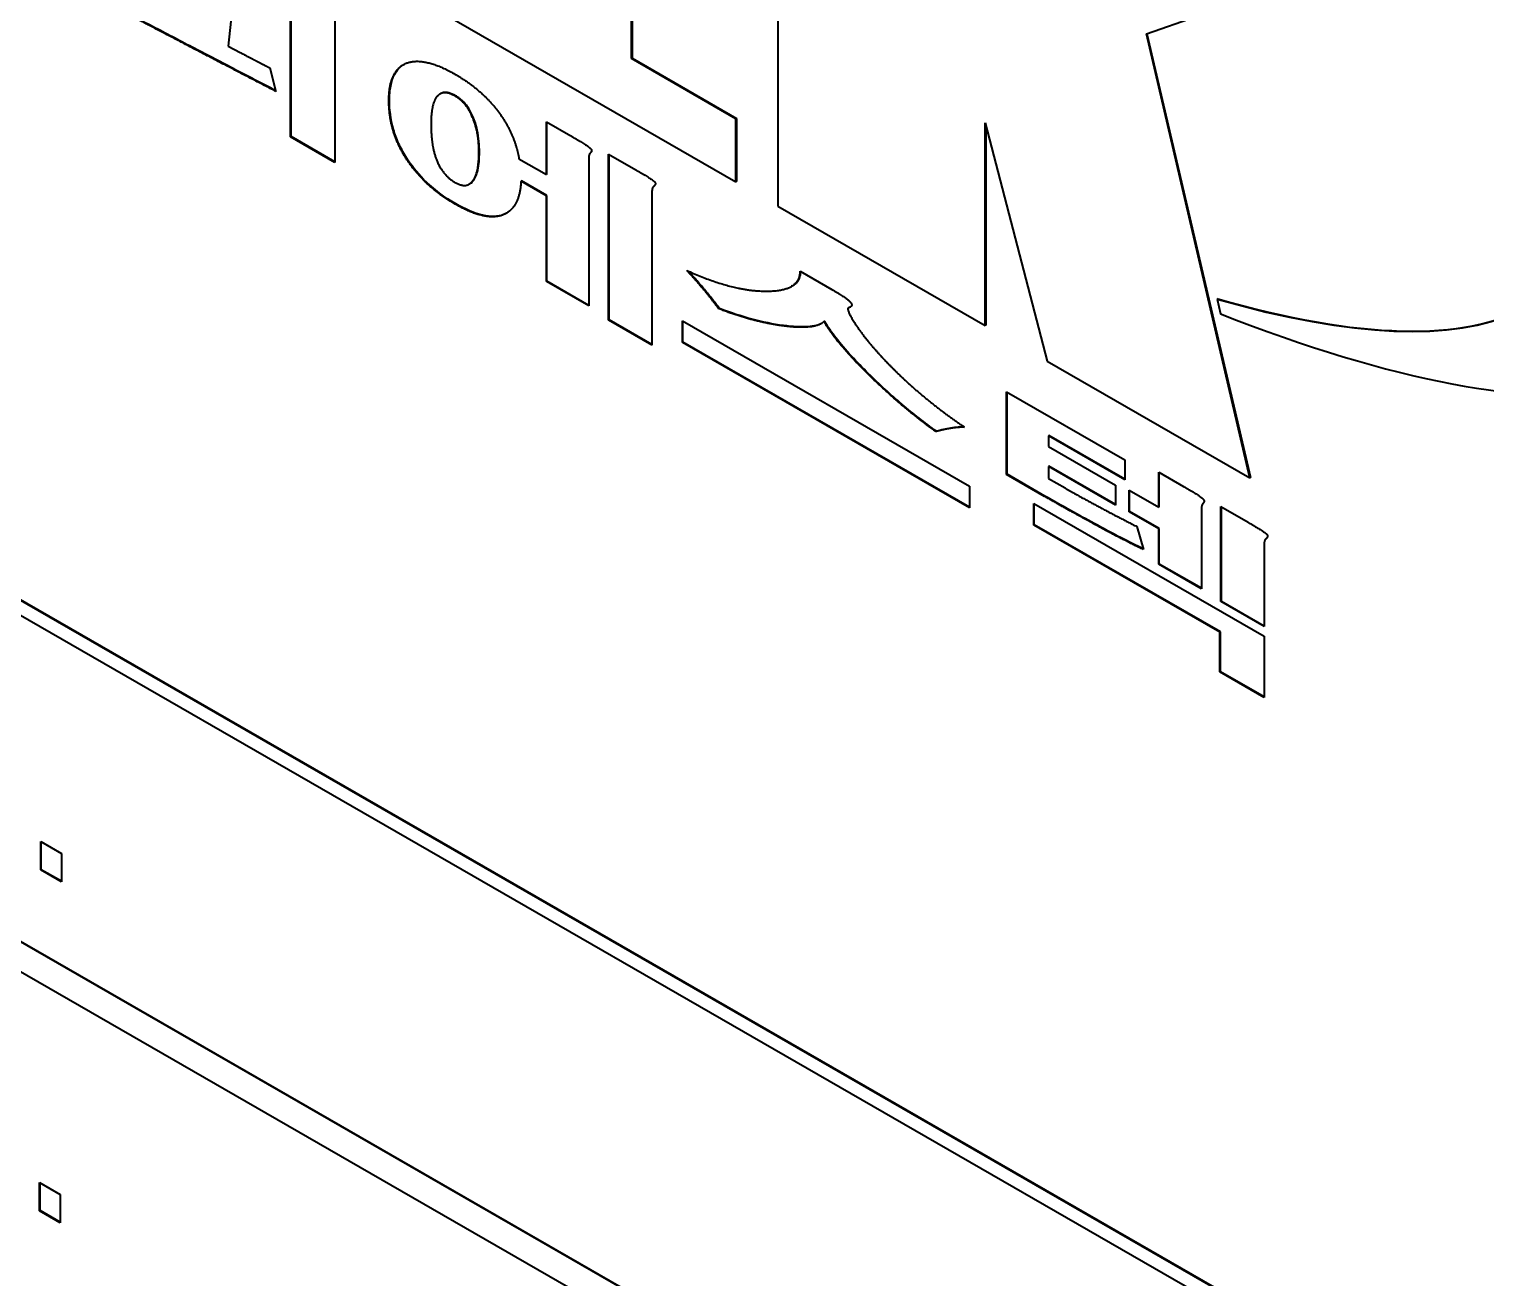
# Model space of a CAD drawing. Header units: millimetres. Extents: x 0 to 4756, y 0 to 3364.
# Drawn here: x 3935.67 to 3945.69, y 2690.37 to 2698.96 of the extents above; entities that cross this region are included whole.
import ezdxf

# ---------------------------------------------------------------- set-up
doc = ezdxf.new("R2010")
doc.units = ezdxf.units.MM
doc.header["$LTSCALE"] = 4
doc.layers.add('가시적인 것(ISO)', color=3, linetype='Continuous', lineweight=40)
doc.layers.add('가시적인 좁은 것(ISO)', color=3, linetype='Continuous', lineweight=35)

msp = doc.modelspace()

# ---------------------------------------------------------------- linework, layer by layer
at = {"layer": '가시적인 것(ISO)'}
for p, q in [((3940.8191, 2701.0201), (3940.8191, 2697.7409)), ((3939.8119, 2698.7554), (3939.8119, 2699.8022)), ((3939.8155, 2699.8002), (3939.8155, 2698.7575)), ((3937.4662, 2698.2163), (3937.4662, 2699.3576)), ((3937.4697, 2698.2184), (3937.4697, 2699.3555)), ((3937.0755, 2699.2021), (3937.0364, 2698.8407)), ((3943.3534, 2698.9254), (3944.038, 2699.1665)), ((3937.7705, 2699.1026), (3937.7705, 2698.0411)), ((3938.3941, 2699.1373), (3940.5299, 2697.9074)), ((3928.9653, 2698.8532), (3944.8752, 2689.6913)), ((3928.9688, 2698.8553), (3944.8787, 2689.6934)), ((3944.0654, 2695.8714), (3943.3534, 2698.9254)), ((3943.3571, 2698.9267), (3944.069, 2695.8734)), ((3937.0364, 2698.8407), (3937.1187, 2698.7981)), ((3939.8155, 2698.7575), (3939.8119, 2698.7554)), ((3940.5299, 2698.342), (3939.8119, 2698.7554)), ((3939.8155, 2698.7575), (3940.5334, 2698.344)), ((3929.0537, 2698.7001), (3944.7868, 2689.64)), ((3937.3243, 2698.6915), (3937.3654, 2698.5299)), ((3938.4967, 2698.5137), (3938.4932, 2698.5117)), ((3938.72, 2698.3579), (3938.7165, 2698.3558)), ((3939.2265, 2697.9575), (3939.2265, 2698.3201)), ((3939.2265, 2698.3201), (3939.3951, 2698.223)), ((3939.23, 2697.9596), (3939.23, 2698.3181)), ((3940.5334, 2698.344), (3940.5299, 2698.342)), ((3940.5299, 2697.9074), (3940.5299, 2698.342)), ((3940.5334, 2698.344), (3940.5334, 2697.9094)), ((3942.2454, 2698.313), (3942.6718, 2696.674)), ((3942.2454, 2696.9195), (3942.2454, 2698.313)), ((3942.2489, 2698.2994), (3942.2489, 2696.9215)), ((3937.4697, 2698.2184), (3937.4662, 2698.2163)), ((3937.7705, 2698.0411), (3937.4662, 2698.2163)), ((3937.7705, 2698.0451), (3937.4697, 2698.2184)), ((3939.0373, 2698.0665), (3939.2265, 2697.9575)), ((3939.5185, 2698.0806), (3939.5185, 2697.0535)), ((3939.6542, 2698.0976), (3939.8413, 2697.9898)), ((3939.6542, 2696.9563), (3939.6542, 2698.0976)), ((3939.6577, 2696.9584), (3939.6577, 2698.0955)), ((3939.23, 2697.9596), (3939.2265, 2697.9575)), ((3938.6987, 2697.8934), (3938.6952, 2697.8913)), ((3938.72, 2697.9121), (3938.7165, 2697.91)), ((3939.0552, 2697.914), (3939.0517, 2697.912)), ((3939.2265, 2697.8113), (3939.0517, 2697.912)), ((3939.23, 2697.8134), (3939.0552, 2697.914)), ((3940.5334, 2697.9094), (3940.5299, 2697.9074)), ((3939.23, 2697.8134), (3939.2265, 2697.8113)), ((3939.2265, 2697.2217), (3939.2265, 2697.8113)), ((3939.23, 2697.2237), (3939.23, 2697.8134)), ((3939.9524, 2697.8427), (3939.9524, 2696.7846)), ((3940.8191, 2697.7409), (3942.2454, 2696.9195)), ((3940.9723, 2697.2921), (3941.1903, 2697.1666)), ((3939.23, 2697.2237), (3939.2265, 2697.2217)), ((3939.5185, 2697.0535), (3939.2265, 2697.2217)), ((3939.5185, 2697.0576), (3939.23, 2697.2237)), ((3940.9163, 2697.1907), (3940.9128, 2697.1886)), ((3943.8439, 2697.1026), (3943.8404, 2697.1005)), ((3943.8404, 2697.1005), (3943.8639, 2696.9996)), ((3939.6577, 2696.9584), (3939.6542, 2696.9563)), ((3939.9524, 2696.7846), (3939.6542, 2696.9563)), ((3939.9524, 2696.7887), (3939.6577, 2696.9584)), ((3940.1621, 2696.8018), (3940.1621, 2696.9503)), ((3940.1621, 2696.9503), (3942.1362, 2695.8135)), ((3940.4165, 2697.0362), (3940.413, 2697.0341)), ((3941.3028, 2697.0405), (3941.2993, 2697.0385)), ((3940.1657, 2696.8038), (3940.1657, 2696.9483)), ((3941.1404, 2696.9486), (3941.1368, 2696.9466)), ((3942.2489, 2696.9215), (3942.2454, 2696.9195)), ((3940.1657, 2696.8038), (3940.1621, 2696.8018)), ((3942.1362, 2695.6649), (3940.1621, 2696.8018)), ((3942.1362, 2695.669), (3940.1657, 2696.8038)), ((3942.6718, 2696.674), (3944.0654, 2695.8714)), ((3944.7868, 2687.3918), (3929.0537, 2696.4519)), ((3929.0572, 2696.4539), (3944.7868, 2687.3959)), ((3942.3912, 2696.4632), (3943.2056, 2695.9942)), ((3942.3912, 2695.8937), (3942.3912, 2696.4632)), ((3942.3948, 2695.8958), (3942.3948, 2696.4611)), ((3929.0537, 2696.2475), (3944.7868, 2687.1874)), ((3941.9095, 2696.1907), (3941.9059, 2696.1887)), ((3942.6827, 2696.1615), (3942.6791, 2696.1595)), ((3942.6791, 2696.1595), (3942.6791, 2696.0858)), ((3943.2056, 2695.8563), (3942.6791, 2696.1595)), ((3943.2056, 2695.8604), (3942.6827, 2696.1615)), ((3942.6791, 2696.0858), (3943.1398, 2695.8205)), ((3942.6827, 2695.9499), (3942.6791, 2695.9479)), ((3942.6791, 2695.9479), (3942.6791, 2695.867)), ((3943.1398, 2695.6826), (3942.6791, 2695.9479)), ((3943.1398, 2695.6867), (3942.6827, 2695.9499)), ((3943.2056, 2695.9942), (3943.2056, 2695.8563)), ((3942.3948, 2695.8958), (3942.3912, 2695.8937)), ((3942.6524, 2695.7433), (3942.3912, 2695.8937)), ((3942.6559, 2695.7454), (3942.3948, 2695.8958)), ((3942.6791, 2695.867), (3942.7943, 2695.8007)), ((3943.4379, 2695.9103), (3943.6086, 2695.8121)), ((3943.4379, 2695.669), (3943.4379, 2695.9103)), ((3943.4415, 2695.6711), (3943.4415, 2695.9083)), ((3944.069, 2695.8734), (3944.0654, 2695.8714)), ((3942.1362, 2695.8135), (3942.1362, 2695.6649)), ((3943.1398, 2695.8205), (3943.1398, 2695.6826)), ((3943.2343, 2695.7863), (3943.4379, 2695.669)), ((3943.2343, 2695.6377), (3943.2343, 2695.7863)), ((3943.2379, 2695.6397), (3943.2379, 2695.7842)), ((3942.5784, 2695.5458), (3942.5784, 2695.6944)), ((3942.5784, 2695.6944), (3944.1638, 2694.7814)), ((3942.5819, 2695.5479), (3942.5819, 2695.6924)), ((3943.4415, 2695.6711), (3943.4379, 2695.669)), ((3943.732, 2695.6602), (3943.732, 2695.1062)), ((3943.8657, 2695.0185), (3943.8657, 2695.6724)), ((3943.8657, 2695.6724), (3944.0528, 2695.5646)), ((3943.8692, 2695.0206), (3943.8692, 2695.6703)), ((3942.5819, 2695.5479), (3942.5784, 2695.5458)), ((3943.863, 2694.8101), (3942.5819, 2695.5479)), ((3943.2379, 2695.6397), (3943.2343, 2695.6377)), ((3943.4379, 2695.5204), (3943.2343, 2695.6377)), ((3943.4415, 2695.5225), (3943.2379, 2695.6397)), ((3943.8595, 2694.8081), (3942.5784, 2695.5458)), ((3943.2878, 2695.5355), (3943.3331, 2695.3775)), ((3943.4415, 2695.5225), (3943.4379, 2695.5204)), ((3943.4379, 2695.2755), (3943.4379, 2695.5204)), ((3943.4415, 2695.2776), (3943.4415, 2695.5225)), ((3944.1638, 2695.4174), (3944.1638, 2694.8468)), ((3943.4415, 2695.2776), (3943.4379, 2695.2755)), ((3943.732, 2695.1062), (3943.4379, 2695.2755)), ((3943.732, 2695.1103), (3943.4415, 2695.2776)), ((3943.8692, 2695.0206), (3943.8657, 2695.0185)), ((3944.1638, 2694.8468), (3943.8657, 2695.0185)), ((3944.1638, 2694.8509), (3943.8692, 2695.0206)), ((3943.863, 2694.8101), (3943.8595, 2694.8081)), ((3943.8595, 2694.5347), (3943.8595, 2694.8081)), ((3943.863, 2694.5367), (3943.863, 2694.8101)), ((3944.1638, 2694.7814), (3944.1638, 2694.3594)), ((3943.863, 2694.5367), (3943.8595, 2694.5347)), ((3944.1638, 2694.3594), (3943.8595, 2694.5347)), ((3944.1638, 2694.3635), (3943.863, 2694.5367)), ((3935.7478, 2693.1723), (3935.7478, 2693.3677)), ((3935.7478, 2693.3677), (3935.8896, 2693.286)), ((3935.7514, 2693.1743), (3935.7514, 2693.3657)), ((3935.8896, 2693.286), (3935.8896, 2693.0906)), ((3935.7514, 2693.1743), (3935.7478, 2693.1723)), ((3935.8896, 2693.0906), (3935.7478, 2693.1723)), ((3935.8896, 2693.0947), (3935.7514, 2693.1743)), ((3935.7399, 2690.8264), (3935.7399, 2691.0218)), ((3935.7399, 2691.0218), (3935.8818, 2690.9401)), ((3935.7435, 2690.8284), (3935.7435, 2691.0198)), ((3935.8818, 2690.9401), (3935.8818, 2690.7447)), ((3935.7435, 2690.8284), (3935.7399, 2690.8264)), ((3935.8818, 2690.7447), (3935.7399, 2690.8264)), ((3935.8818, 2690.7488), (3935.7435, 2690.8284))]:
    msp.add_line(p, q, dxfattribs=at)
for centre, major_axis, ratio, start_param, end_param in [((3941.7854, 2700.6003), (-5.5334, 3.7466), 0.327963, 2.1647659, 6.0561202), ((3941.789, 2700.6023), (-5.5334, 3.7466), 0.327963, 2.9832358, 6.0561202), ((3941.1115, 2700.7831), (5.1164, -3.5026), 0.3375041, 5.4859141, 9.0888644), ((3941.115, 2700.7852), (5.1164, -3.5026), 0.3375041, 5.4859141, 6.1214902)]:
    msp.add_ellipse(centre, major_axis=major_axis, ratio=ratio, start_param=start_param, end_param=end_param, dxfattribs=at)
for points, degree in [([(3936.7855, 2698.8318), (3936.4976, 2698.9821), (3936.2858, 2699.0934)], 2), ([(3937.3654, 2698.5299), (3937.0611, 2698.6874), (3936.7855, 2698.8318)], 2), ([(3937.1187, 2698.7981), (3937.1948, 2698.7578), (3937.2297, 2698.7401)], 2), ([(3937.2297, 2698.7401), (3937.2893, 2698.7093), (3937.3243, 2698.6915)], 2), ([(3938.1427, 2698.4663), (3938.1427, 2698.6672), (3938.2558, 2698.7209)], 2), ([(3938.2558, 2698.7209), (3938.3772, 2698.7747), (3938.5993, 2698.6468)], 2), ([(3938.5993, 2698.6468), (3938.7843, 2698.5402), (3938.8995, 2698.3848)], 2), ([(3938.2558, 2698.0766), (3938.1427, 2698.2594), (3938.1427, 2698.4663)], 2), ([(3938.4738, 2698.4956), (3938.4327, 2698.4444), (3938.4327, 2698.2993)], 2), ([(3938.5972, 2698.4982), (3938.517, 2698.5444), (3938.4738, 2698.4956)], 2), ([(3938.7165, 2698.3558), (3938.6754, 2698.4532), (3938.5972, 2698.4982)], 2), ([(3938.7617, 2698.1099), (3938.7617, 2698.2549), (3938.7165, 2698.3558)], 2), ([(3938.8995, 2698.3848), (3939.0085, 2698.2352), (3939.0373, 2698.0665)], 2), ([(3938.4327, 2698.2993), (3938.4327, 2698.1495), (3938.4738, 2698.0498)], 2), ([(3939.3951, 2698.223), (3939.5041, 2698.1602), (3939.5287, 2698.1377)], 2), ([(3938.5993, 2697.754), (3938.3772, 2697.8819), (3938.2558, 2698.0766)], 2), ([(3938.7165, 2697.91), (3938.7617, 2697.9613), (3938.7617, 2698.1099)], 2), ([(3939.5226, 2698.0985), (3939.5185, 2698.0901), (3939.5185, 2698.0806)], 2), ([(3939.5308, 2698.1092), (3939.5246, 2698.102), (3939.5226, 2698.0985)], 2), ([(3939.5287, 2698.1377), (3939.5452, 2698.1223), (3939.5308, 2698.1092)], 2), ([(3938.4738, 2698.0498), (3938.517, 2697.95), (3938.5972, 2697.9038)], 2), ([(3939.8413, 2697.9898), (3939.9462, 2697.9294), (3939.9688, 2697.9093)], 2), ([(3938.5972, 2697.9038), (3938.6754, 2697.8588), (3938.7165, 2697.91)], 2), ([(3938.6987, 2697.8934), (3938.7068, 2697.898), (3938.7138, 2697.9044), (3938.72, 2697.9121)], 3), ([(3939.0517, 2697.912), (3939.0414, 2697.7241), (3938.9283, 2697.6799)], 2), ([(3939.9565, 2697.8664), (3939.9524, 2697.8557), (3939.9524, 2697.8427)], 2), ([(3939.9688, 2697.8807), (3939.9606, 2697.8724), (3939.9565, 2697.8664)], 2), ([(3939.9688, 2697.9093), (3939.9832, 2697.895), (3939.9688, 2697.8807)], 2), ([(3938.9283, 2697.6799), (3938.809, 2697.6333), (3938.5993, 2697.754)], 2), ([(3938.9523, 2697.6916), (3938.9457, 2697.6879), (3938.9389, 2697.6847), (3938.9318, 2697.6819)], 3), ([(3940.193, 2697.2975), (3940.5055, 2697.1544), (3940.74, 2697.1549)], 2), ([(3940.3102, 2697.1635), (3940.2526, 2697.2335), (3940.193, 2697.2975)], 2), ([(3940.74, 2697.1549), (3940.9723, 2697.1554), (3940.9723, 2697.2921)], 2), ([(3940.413, 2697.0341), (3940.3678, 2697.0946), (3940.3102, 2697.1635)], 2), ([(3941.1903, 2697.1666), (3941.2931, 2697.1074), (3941.3178, 2697.0789)], 2), ([(3941.3178, 2697.0789), (3941.3425, 2697.0505), (3941.2993, 2697.0385)], 2), ([(3940.8531, 2696.9162), (3940.6371, 2696.9455), (3940.413, 2697.0341)], 2), ([(3941.2993, 2697.0385), (3941.2993, 2697.0064), (3941.3548, 2696.9233)], 2), ([(3941.3174, 2697.046), (3941.3132, 2697.0438), (3941.3083, 2697.042), (3941.3028, 2697.0405)], 3), ([(3941.1368, 2696.9466), (3941.0772, 2696.887), (3940.8531, 2696.9162)], 2), ([(3941.4371, 2696.5859), (3941.2109, 2696.81), (3941.1368, 2696.9466)], 2), ([(3941.3548, 2696.9233), (3941.4145, 2696.8331), (3941.5152, 2696.7216)], 2), ([(3941.5152, 2696.7216), (3941.6304, 2696.5958), (3941.7681, 2696.4749)], 2), ([(3941.9059, 2696.1887), (3941.6653, 2696.3617), (3941.4371, 2696.5859)], 2), ([(3941.7681, 2696.4749), (3941.9285, 2696.3361), (3942.1033, 2696.2188)], 2), ([(3942.0026, 2696.2103), (3941.9532, 2696.2018), (3941.9059, 2696.1887)], 2), ([(3942.1033, 2696.2188), (3942.0581, 2696.2199), (3942.0026, 2696.2103)], 2), ([(3942.7943, 2695.8007), (3942.9197, 2695.7285), (3943.0328, 2695.6681)], 2), ([(3943.6086, 2695.8121), (3943.7176, 2695.7493), (3943.7402, 2695.7279)], 2), ([(3942.9896, 2695.5551), (3942.8354, 2695.638), (3942.6524, 2695.7433)], 2), ([(3943.0328, 2695.6681), (3943.1583, 2695.6006), (3943.2878, 2695.5355)], 2), ([(3943.7361, 2695.6828), (3943.732, 2695.6721), (3943.732, 2695.6602)], 2), ([(3943.7443, 2695.697), (3943.7382, 2695.6875), (3943.7361, 2695.6828)], 2), ([(3943.7402, 2695.7279), (3943.7587, 2695.7113), (3943.7443, 2695.697)], 2), ([(3943.3331, 2695.3775), (3943.1891, 2695.4462), (3942.9896, 2695.5551)], 2), ([(3944.0528, 2695.5646), (3944.1577, 2695.5042), (3944.1803, 2695.484)], 2), ([(3944.1803, 2695.4555), (3944.1721, 2695.4472), (3944.1679, 2695.4412)], 2), ([(3944.1803, 2695.484), (3944.1947, 2695.4698), (3944.1803, 2695.4555)], 2), ([(3944.1679, 2695.4412), (3944.1638, 2695.4305), (3944.1638, 2695.4174)], 2)]:
    msp.add_open_spline(points, degree=degree, dxfattribs=at)
for points, knots in [([(3936.7891, 2698.8338), (3936.7, 2698.8803), (3936.6093, 2698.9278), (3936.4439, 2699.0143), (3936.3657, 2699.0553), (3936.2894, 2699.0954)], [-0.14049346, -0.14049346, -0.14049346, -0.14049346, -0.06480552, -0.06480552, 0, 0, 0, 0]), ([(3937.3643, 2698.5344), (3937.2669, 2698.5848), (3937.1693, 2698.6354), (3936.9777, 2698.7352), (3936.8833, 2698.7845), (3936.7891, 2698.8338)], [-0.16276085, -0.16276085, -0.16276085, -0.16276085, -0.0799956, -0.0799956, 0, 0, 0, 0]), ([(3938.1463, 2698.4683), (3938.1463, 2698.5036), (3938.1489, 2698.5374), (3938.1606, 2698.5972), (3938.1692, 2698.6233), (3938.1974, 2698.6769), (3938.2191, 2698.6999), (3938.2458, 2698.7158)], [-0.08775559, -0.08775559, -0.08775559, -0.08775559, -0.061853199, -0.061853199, -0.037893215, -0.037893215, -0.005338817, -0.005338817, -0.005338817, -0.005338817]), ([(3938.2594, 2698.0787), (3938.2408, 2698.1087), (3938.2242, 2698.1396), (3938.1956, 2698.2034), (3938.1839, 2698.2354), (3938.1542, 2698.3377), (3938.1463, 2698.4053), (3938.1463, 2698.4683)], [-0.088616939, -0.088616939, -0.088616939, -0.088616939, -0.0674188, -0.0674188, -0.04627874, -0.04627874, 0, 0, 0, 0]), ([(3938.6007, 2698.5003), (3938.5856, 2698.509), (3938.5705, 2698.5157), (3938.5424, 2698.5229), (3938.5296, 2698.5237), (3938.5102, 2698.52), (3938.5031, 2698.5174), (3938.4967, 2698.5137)], [-0.041324939, -0.041324939, -0.041324939, -0.041324939, -0.02848768, -0.02848768, -0.0165146, -0.0165146, -0.008717798, -0.008717798, -0.008717798, -0.008717798]), ([(3938.72, 2698.3579), (3938.7123, 2698.3762), (3938.7031, 2698.3941), (3938.682, 2698.4273), (3938.6706, 2698.442), (3938.6398, 2698.4742), (3938.6204, 2698.4889), (3938.6007, 2698.5003)], [-0.040317215, -0.040317215, -0.040317215, -0.040317215, -0.028198807, -0.028198807, -0.016686482, -0.016686482, 0, 0, 0, 0]), ([(3938.7653, 2698.1119), (3938.7653, 2698.159), (3938.7617, 2698.2114), (3938.7438, 2698.2944), (3938.7341, 2698.3265), (3938.72, 2698.3579)], [-0.055494005, -0.055494005, -0.055494005, -0.055494005, -0.020804652, -0.020804652, 0, 0, 0, 0]), ([(3938.6028, 2697.7561), (3938.5284, 2697.7989), (3938.4516, 2697.8537), (3938.3367, 2697.9697), (3938.2954, 2698.0209), (3938.2594, 2698.0787)], [-0.10412734, -0.10412734, -0.10412734, -0.10412734, -0.0408859, -0.0408859, 0, 0, 0, 0]), ([(3938.72, 2697.9121), (3938.7367, 2697.9309), (3938.7472, 2697.958), (3938.7624, 2698.0249), (3938.7653, 2698.0687), (3938.7653, 2698.1119)], [-0.056876381, -0.056876381, -0.056876381, -0.056876381, -0.031707551, -0.031707551, 0, 0, 0, 0]), ([(3938.9318, 2697.6819), (3938.9116, 2697.674), (3938.8898, 2697.6699), (3938.8421, 2697.6682), (3938.8164, 2697.6712), (3938.7298, 2697.6907), (3938.6656, 2697.7199), (3938.6028, 2697.7561)], [-0.099042102, -0.099042102, -0.099042102, -0.099042102, -0.07672946, -0.07672946, -0.053284152, -0.053284152, 0, 0, 0, 0]), ([(3940.3137, 2697.1655), (3940.2946, 2697.1888), (3940.2752, 2697.2116), (3940.238, 2697.2541), (3940.2203, 2697.2739), (3940.2024, 2697.2933)], [-0.036959047, -0.036959047, -0.036959047, -0.036959047, -0.01841787, -0.01841787, -0.001806724, -0.001806724, -0.001806724, -0.001806724]), ([(3940.9163, 2697.1907), (3940.9225, 2697.1942), (3940.9284, 2697.1982), (3940.9474, 2697.2133), (3940.9591, 2697.2272), (3940.9722, 2697.2583), (3940.9754, 2697.2732), (3940.9758, 2697.2901)], [-0.038721607, -0.038721607, -0.038721607, -0.038721607, -0.031453536, -0.031453536, -0.013698195, -0.013698195, -0.000998591, -0.000998591, -0.000998591, -0.000998591]), ([(3940.4165, 2697.0362), (3940.4007, 2697.0573), (3940.3845, 2697.0783), (3940.3503, 2697.1213), (3940.332, 2697.1436), (3940.3137, 2697.1655)], [-0.033688649, -0.033688649, -0.033688649, -0.033688649, -0.01763359, -0.01763359, 0, 0, 0, 0]), ([(3940.8566, 2696.9183), (3940.7851, 2696.9279), (3940.7125, 2696.9426), (3940.5654, 2696.982), (3940.4914, 2697.0066), (3940.4165, 2697.0362)], [-0.1291585, -0.1291585, -0.1291585, -0.1291585, -0.06428416, -0.06428416, 0, 0, 0, 0]), ([(3941.1191, 2696.9329), (3941.113, 2696.9296), (3941.1067, 2696.9268), (3941.0816, 2696.9174), (3941.0604, 2696.9135), (3940.9839, 2696.9053), (3940.9166, 2696.9104), (3940.8566, 2696.9183)], [-0.081956009, -0.081956009, -0.081956009, -0.081956009, -0.074985301, -0.074985301, -0.05459786, -0.05459786, 0, 0, 0, 0]), ([(3941.4406, 2696.5879), (3941.3614, 2696.6664), (3941.281, 2696.7518), (3941.1913, 2696.8674), (3941.1622, 2696.9083), (3941.1404, 2696.9486)], [-0.089805785, -0.089805785, -0.089805785, -0.089805785, -0.027501001, -0.027501001, 0, 0, 0, 0]), ([(3941.9095, 2696.1907), (3941.8295, 2696.2482), (3941.7504, 2696.3101), (3941.5936, 2696.4429), (3941.5165, 2696.5134), (3941.4406, 2696.5879)], [-0.13660656, -0.13660656, -0.13660656, -0.13660656, -0.06826819, -0.06826819, 0, 0, 0, 0]), ([(3942.0061, 2696.2123), (3941.9897, 2696.2095), (3941.9734, 2696.2063), (3941.9412, 2696.1991), (3941.9252, 2696.1951), (3941.9095, 2696.1907)], [-0.033244126, -0.033244126, -0.033244126, -0.033244126, -0.016626511, -0.016626511, 0, 0, 0, 0]), ([(3942.1002, 2696.221), (3942.0863, 2696.2211), (3942.0725, 2696.2204), (3942.0412, 2696.2178), (3942.0234, 2696.2153), (3942.0061, 2696.2123)], [-0.030548401, -0.030548401, -0.030548401, -0.030548401, -0.017466608, -0.017466608, 0, 0, 0, 0]), ([(3942.9932, 2695.5571), (3942.9395, 2695.586), (3942.8854, 2695.6157), (3942.7733, 2695.6783), (3942.7144, 2695.7117), (3942.6559, 2695.7454)], [-0.095183227, -0.095183227, -0.095183227, -0.095183227, -0.049626797, -0.049626797, 0, 0, 0, 0]), ([(3943.3318, 2695.3818), (3943.2813, 2695.406), (3943.2293, 2695.4321), (3943.1174, 2695.49), (3943.0546, 2695.5236), (3942.9932, 2695.5571)], [-0.095105369, -0.095105369, -0.095105369, -0.095105369, -0.052159785, -0.052159785, 0, 0, 0, 0])]:
    msp.add_open_spline(points, degree=3, knots=knots, dxfattribs=at)
at = {"layer": '가시적인 좁은 것(ISO)'}
for p, q in [((3936.7891, 2698.8338), (3936.7855, 2698.8318)), ((3938.1463, 2698.4683), (3938.1427, 2698.4663)), ((3938.6007, 2698.5003), (3938.5972, 2698.4982)), ((3938.2594, 2698.0787), (3938.2558, 2698.0766)), ((3938.7653, 2698.1119), (3938.7617, 2698.1099)), ((3938.6028, 2697.7561), (3938.5993, 2697.754)), ((3938.9318, 2697.6819), (3938.9283, 2697.6799)), ((3940.3137, 2697.1655), (3940.3102, 2697.1635)), ((3940.8566, 2696.9183), (3940.8531, 2696.9162)), ((3941.4406, 2696.5879), (3941.4371, 2696.5859)), ((3942.0061, 2696.2123), (3942.0026, 2696.2103)), ((3942.6559, 2695.7454), (3942.6524, 2695.7433)), ((3942.9932, 2695.5571), (3942.9896, 2695.5551))]:
    msp.add_line(p, q, dxfattribs=at)

doc.saveas('drawing.dxf')
